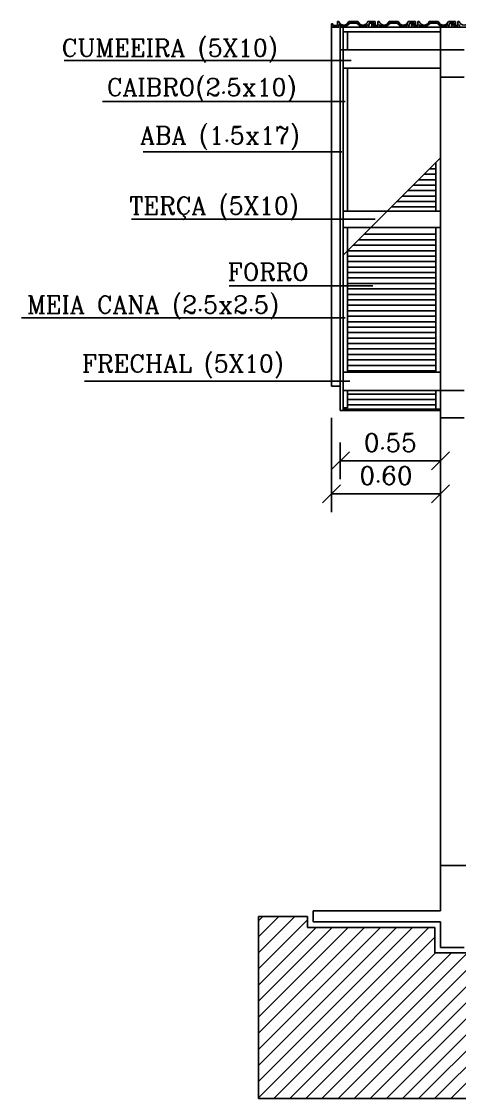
# Model space of a CAD drawing. Extents: x -36 to 60, y 199 to 483.
# Drawn here: x -6.51 to -4.1, y 198.88 to 204.8 of the extents above; entities that cross this region are included whole.
import ezdxf

# ---------------------------------------------------------------- set-up
doc = ezdxf.new("R2010")
doc.units = 0
doc.header["$LTSCALE"] = 20
doc.layers.get('0').update_dxf_attribs({"linetype": 'CONTINUOUS'})
doc.layers.get('DEFPOINTS').update_dxf_attribs({"linetype": 'CONTINUOUS'})
for name, color, linetype in [('CONCRETO', 5, 'CONTINUOUS'), ('CORTE', 244, 'CONTINUOUS'), ('CORTETERRA', 244, 'CONTINUOUS'), ('COTAS', 30, 'CONTINUOUS'), ('MADEIRAME', 244, 'CONTINUOUS'), ('PAREDE', 7, 'CONTINUOUS'), ('PAREDECORTE', 3, 'CONTINUOUS'), ('TELHA', 3, 'CONTINUOUS'), ('TEXTO', 1, 'CONTINUOUS'), ('TEXTO2', 30, 'CONTINUOUS'), ('VISTAL', 30, 'CONTINUOUS'), ('VISTAP', 244, 'CONTINUOUS')]:
    doc.layers.add(name, color=color, linetype=linetype)
doc.styles.add('ROMANC', font='romanc')
doc.dimstyles.get("Standard").update_dxf_attribs({"dimscale": 0, "dimtxt": 0.1, "dimasz": 0.05, "dimexe": 0.1, "dimexo": 0.062, "dimgap": 0.05, "dimtad": 1, "dimtoh": 1, "dimzin": 0, "dimtxsty": 'ROMANC', "dimblk1": 'DOT', "dimblk2": 'DOT', "dimsah": 1, "dimcen": 0.09, "dimclrd": 202, "dimclre": 202, "dimclrt": 244, "dimazin": 3, "dimtfac": 1, "dimtofl": 0, "dimtmove": 0, "dimatfit": 3, "dimtolj": 1, "dimtzin": 0})

# ---------------------------------------------------------------- blocks, each defined once
blk = doc.blocks.new('*X113')
at = {"color": 0, "linetype": 'CONTINUOUS'}
for p, q in [((-4.767, 198.8797), (-3.617, 200.0297)), ((-4.6786, 198.8797), (-3.5286, 200.0297)), ((-4.5903, 198.8797), (-3.4403, 200.0297)), ((-4.5019, 198.8797), (-3.3519, 200.0297)), ((-4.4135, 198.8797), (-3.2635, 200.0297)), ((-4.3251, 198.8797), (-3.1751, 200.0297)), ((-4.2367, 198.8797), (-3.0867, 200.0297)), ((-4.1483, 198.8797), (-2.9983, 200.0297)), ((-5.2047, 199.6795), (-5.0045, 199.8797)), ((-5.2047, 199.7679), (-5.0929, 199.8797)), ((-5.2047, 199.8563), (-5.1812, 199.8797)), ((-5.2047, 199.5911), (-4.9347, 199.8611)), ((-5.2047, 198.884), (-4.269, 199.8197)), ((-5.2047, 198.9724), (-4.3574, 199.8197)), ((-5.2047, 199.0608), (-4.4458, 199.8197)), ((-5.2047, 199.1492), (-4.5341, 199.8197)), ((-5.2047, 199.2376), (-4.6225, 199.8197)), ((-5.2047, 199.326), (-4.7109, 199.8197)), ((-5.2047, 199.4144), (-4.7993, 199.8197)), ((-5.2047, 199.5027), (-4.8877, 199.8197)), ((-5.1206, 198.8797), (-4.2347, 199.7656)), ((-5.0322, 198.8797), (-4.2322, 199.6797)), ((-4.9438, 198.8797), (-4.1438, 199.6797)), ((-4.8554, 198.8797), (-4.0554, 199.6797))]:
    blk.add_line(p, q, dxfattribs=at)
blk = doc.blocks.new('_OBLIQUE')
at = {"color": 0, "linetype": 'BYBLOCK'}
blk.add_line((-0.5, -0.5), (0.5, 0.5), dxfattribs=at)
blk = doc.blocks.new('*D116')
at = {"color": 30, "linetype": 'BYBLOCK'}
for p, q in [((-4.803, 202.6184), (-4.803, 202.1015)), ((-4.2047, 202.4447), (-4.2047, 202.1015)), ((-4.803, 202.2015), (-4.2047, 202.2015))]:
    blk.add_line(p, q, dxfattribs=at)
at = {"layer": 'DEFPOINTS', "color": 0, "linetype": 'BYBLOCK'}
for p in [(-4.803, 203.5184), (-4.2047, 203.3447), (-4.2047, 202.2015)]:
    blk.add_point(p, dxfattribs=at)
at = {"color": 30, "linetype": 'BYBLOCK', "xscale": 0.1, "yscale": 0.1, "zscale": 0.1, "rotation": 180}
blk.add_blockref('_OBLIQUE', (-4.803, 202.2015), dxfattribs=at)
at = {"color": 30, "linetype": 'BYBLOCK', "xscale": 0.1, "yscale": 0.1, "zscale": 0.1}
blk.add_blockref('_OBLIQUE', (-4.2047, 202.2015), dxfattribs=at)
at = {"color": 244, "linetype": 'BYBLOCK', "insert": (-4.5038, 202.3015), "char_height": 0.1, "attachment_point": 5, "style": 'ROMANC'}
blk.add_mtext('\\A1;0.60', dxfattribs=at)
blk = doc.blocks.new('*D115')
at = {"color": 30, "linetype": 'BYBLOCK'}
for p, q in [((-4.7547, 202.4834), (-4.7547, 202.2827)), ((-4.2047, 202.4834), (-4.2047, 202.2827)), ((-4.7547, 202.3827), (-4.2047, 202.3827))]:
    blk.add_line(p, q, dxfattribs=at)
at = {"layer": 'DEFPOINTS', "color": 0, "linetype": 'BYBLOCK'}
for p in [(-4.7547, 203.3834), (-4.2047, 203.3834), (-4.2047, 202.3827)]:
    blk.add_point(p, dxfattribs=at)
at = {"color": 30, "linetype": 'BYBLOCK', "xscale": 0.1, "yscale": 0.1, "zscale": 0.1, "rotation": 180}
blk.add_blockref('_OBLIQUE', (-4.7547, 202.3827), dxfattribs=at)
at = {"color": 30, "linetype": 'BYBLOCK', "xscale": 0.1, "yscale": 0.1, "zscale": 0.1}
blk.add_blockref('_OBLIQUE', (-4.2047, 202.3827), dxfattribs=at)
at = {"color": 244, "linetype": 'BYBLOCK', "insert": (-4.4797, 202.4827), "char_height": 0.1, "attachment_point": 5, "style": 'ROMANC'}
blk.add_mtext('\\A1;0.55', dxfattribs=at)

msp = doc.modelspace()

# ---------------------------------------------------------------- linework, layer by layer
at = {"layer": 'CONCRETO', "color": 5, "linetype": 'CONTINUOUS'}
for p, q in [((-4.2047, 204.6397), (-4.2047, 204.4897)), ((-4.0747, 204.6397), (-4.2047, 204.6397)), ((-4.0747, 204.4897), (-4.2047, 204.4897)), ((-4.2047, 202.7697), (-4.2047, 202.6197)), ((-4.2047, 200.1597), (-4.2047, 199.9097)), ((-4.2047, 200.1597), (4.2453, 200.1597)), ((-4.9047, 199.9097), (-4.2047, 199.9097)), ((-4.9047, 199.9097), (-4.9047, 199.8497)), ((-4.9047, 199.8497), (-4.2047, 199.8497)), ((-4.2047, 199.8497), (-4.2047, 199.7097)), ((-4.2047, 199.7097), (-4.0747, 199.7097))]:
    msp.add_line(p, q, dxfattribs=at)
at = {"layer": 'CONCRETO', "linetype": 'CONTINUOUS'}
for p, q in [((-4.2047, 202.7697), (-4.0747, 202.7697)), ((-4.2047, 202.7697), (-4.2047, 202.6197)), ((-4.2047, 202.6197), (-4.0747, 202.6197))]:
    msp.add_line(p, q, dxfattribs=at)
at = {"layer": 'CORTE', "color": 244, "linetype": 'CONTINUOUS'}
for p, q in [((-4.803, 204.7839), (-4.803, 204.7659)), ((-4.803, 204.7839), (-4.795, 204.7839)), ((-4.803, 204.7659), (-4.762, 204.7659)), ((-4.795, 204.7839), (-4.795, 204.7739)), ((-4.795, 204.7739), (-4.77, 204.7739)), ((-4.77, 204.7959), (-4.7637, 204.7959)), ((-4.77, 204.7959), (-4.77, 204.7739)), ((-4.762, 204.7793), (-4.762, 204.7659)), ((-4.7083, 204.7959), (-4.6582, 204.7959)), ((-4.7033, 204.7879), (-4.6632, 204.7879)), ((-4.604, 204.7798), (-4.604, 204.7739)), ((-4.604, 204.7739), (-4.596, 204.7739)), ((-4.6028, 204.7959), (-4.563, 204.7959)), ((-4.596, 204.7879), (-4.596, 204.7739)), ((-4.596, 204.7879), (-4.571, 204.7879)), ((-4.5814, 204.7839), (-4.5734, 204.7839)), ((-4.5814, 204.7839), (-4.5814, 204.7659)), ((-4.5814, 204.7659), (-4.5404, 204.7659)), ((-4.5734, 204.7839), (-4.5734, 204.7739)), ((-4.5734, 204.7739), (-4.5484, 204.7739)), ((-4.571, 204.7879), (-4.571, 204.7779)), ((-4.571, 204.7779), (-4.563, 204.7779)), ((-4.563, 204.7959), (-4.563, 204.7779)), ((-4.5484, 204.7959), (-4.5484, 204.7739)), ((-4.5484, 204.7959), (-4.5421, 204.7959)), ((-4.5404, 204.7793), (-4.5404, 204.7659)), ((-4.4867, 204.7959), (-4.4365, 204.7959)), ((-4.4817, 204.7879), (-4.4416, 204.7879)), ((-4.3824, 204.7798), (-4.3824, 204.7739)), ((-4.3824, 204.7739), (-4.3744, 204.7739)), ((-4.3812, 204.7959), (-4.3414, 204.7959)), ((-4.3744, 204.7879), (-4.3494, 204.7879)), ((-4.3744, 204.7879), (-4.3744, 204.7739)), ((-4.3614, 204.7839), (-4.3534, 204.7839)), ((-4.3614, 204.7839), (-4.3614, 204.7659)), ((-4.3614, 204.7659), (-4.3204, 204.7659)), ((-4.3534, 204.7839), (-4.3534, 204.7739)), ((-4.3534, 204.7739), (-4.3284, 204.7739)), ((-4.3494, 204.7879), (-4.3494, 204.7779)), ((-4.3494, 204.7779), (-4.3414, 204.7779)), ((-4.3414, 204.7959), (-4.3414, 204.7779)), ((-4.3284, 204.7959), (-4.3284, 204.7739)), ((-4.3284, 204.7959), (-4.3221, 204.7959)), ((-4.3204, 204.7793), (-4.3204, 204.7659)), ((-4.2667, 204.7959), (-4.2165, 204.7959)), ((-4.2617, 204.7879), (-4.2216, 204.7879)), ((-4.1624, 204.7798), (-4.1624, 204.7739)), ((-4.1624, 204.7739), (-4.1544, 204.7739)), ((-4.1612, 204.7959), (-4.1214, 204.7959)), ((-4.1544, 204.7879), (-4.1544, 204.7739)), ((-4.1544, 204.7879), (-4.1294, 204.7879)), ((-4.1414, 204.7839), (-4.1414, 204.7659)), ((-4.1414, 204.7839), (-4.1334, 204.7839)), ((-4.1414, 204.7659), (-4.1004, 204.7659)), ((-4.1334, 204.7839), (-4.1334, 204.7739)), ((-4.1334, 204.7739), (-4.1084, 204.7739)), ((-4.1294, 204.7879), (-4.1294, 204.7779)), ((-4.1294, 204.7779), (-4.1214, 204.7779)), ((-4.1214, 204.7959), (-4.1214, 204.7779)), ((-4.1084, 204.7959), (-4.1084, 204.7739)), ((-4.1084, 204.7959), (-4.1021, 204.7959)), ((-4.1004, 204.7793), (-4.1004, 204.7659))]:
    msp.add_line(p, q, dxfattribs=at)
at = {"layer": 'CORTE', "linetype": 'CONTINUOUS'}
for p, q in [((-4.7397, 204.6397), (-4.7397, 204.7647)), ((-4.7397, 204.7397), (-4.7147, 204.7397)), ((-4.7147, 204.6397), (-4.7147, 204.7397)), ((-4.7547, 204.6397), (-4.7147, 204.6397))]:
    msp.add_line(p, q, dxfattribs=at)
at = {"layer": 'CORTE', "color": 244, "linetype": 'CONTINUOUS'}
for centre, radius, start, end in [((-4.736, 204.8066), 0.0297, 201.05175, 338.94825), ((-4.736, 204.8066), 0.0377, 226.3757, 330.30966), ((-4.6305, 204.8066), 0.0377, 209.69034, 314.70515), ((-4.6305, 204.8066), 0.0297, 201.05175, 338.94825), ((-4.5144, 204.8066), 0.0297, 201.05175, 338.94825), ((-4.5144, 204.8066), 0.0377, 226.3757, 330.30966), ((-4.4089, 204.8066), 0.0377, 209.69034, 314.70515), ((-4.4089, 204.8066), 0.0297, 201.05175, 338.94825), ((-4.2944, 204.8066), 0.0297, 201.05175, 338.94825), ((-4.2944, 204.8066), 0.0377, 226.3757, 330.30966), ((-4.1889, 204.8066), 0.0377, 209.69034, 314.70515), ((-4.1889, 204.8066), 0.0297, 201.05175, 338.94825), ((-4.0744, 204.8066), 0.0297, 201.05175, 338.94825)]:
    msp.add_arc(centre, radius, start, end, dxfattribs=at)
at = {"layer": 'CORTETERRA', "color": 244, "linetype": 'CONTINUOUS'}
for p, q in [((-5.2047, 199.8797), (-4.9347, 199.8797)), ((-5.2047, 199.8797), (-5.2047, 198.8797)), ((-4.9347, 199.8797), (-4.9347, 199.8197)), ((-4.9347, 199.8197), (-4.2347, 199.8197)), ((-4.2347, 199.8197), (-4.2347, 199.6797)), ((-4.2347, 199.6797), (-4.0447, 199.6797)), ((-5.2047, 198.8797), (6.2421, 198.8797))]:
    msp.add_line(p, q, dxfattribs=at)
at = {"layer": 'COTAS', "color": 30, "linetype": 'CONTINUOUS'}
msp.add_line((-5.8592, 204.357), (-5.8195, 204.357), dxfattribs=at)
at = {"layer": 'MADEIRAME', "color": 244, "linetype": 'CONTINUOUS'}
msp.add_line((-4.1247, 204.7647), (4.1153, 204.7647), dxfattribs=at)
at = {"layer": 'PAREDE', "color": 3, "linetype": 'CONTINUOUS'}
for p, q in [((-4.2047, 204.6397), (-4.2047, 204.7647)), ((-4.2047, 204.7647), (-4.0747, 204.7647)), ((-4.0747, 204.7647), (-4.2047, 204.7647))]:
    msp.add_line(p, q, dxfattribs=at)
at = {"layer": 'PAREDECORTE', "color": 3, "linetype": 'CONTINUOUS'}
for p, q in [((-4.2047, 202.7697), (-4.2047, 204.4897)), ((-4.2047, 200.1597), (-4.2047, 202.6197))]:
    msp.add_line(p, q, dxfattribs=at)
at = {"layer": 'TELHA', "color": 244, "linetype": 'CONTINUOUS'}
for p, q in [((-4.803, 204.7659), (-4.803, 202.7934)), ((-4.803, 202.7934), (-4.7547, 202.7934))]:
    msp.add_line(p, q, dxfattribs=at)
at = {"layer": 'TEXTO2', "color": 30, "linetype": 'CONTINUOUS'}
for p, q in [((-5.5902, 204.5822), (-6.2716, 204.5822)), ((-5.5902, 204.5822), (-5.1252, 204.5822)), ((-5.4568, 203.7095), (-5.9016, 203.7095)), ((-5.4568, 203.7095), (-4.9918, 203.7095))]:
    msp.add_line(p, q, dxfattribs=at)
at = {"layer": 'TEXTO2', "linetype": 'CONTINUOUS'}
for p, q in [((-4.7397, 203.5122), (-4.2047, 204.0465)), ((-4.9268, 203.3432), (-4.5767, 203.3432))]:
    msp.add_line(p, q, dxfattribs=at)
at = {"layer": 'VISTAL', "color": 244, "linetype": 'CONTINUOUS'}
for p, q in [((-4.2047, 204.7647), (-4.7396, 204.7647)), ((-4.2047, 204.7397), (-4.7147, 204.7397))]:
    msp.add_line(p, q, dxfattribs=at)
at = {"layer": 'VISTAL', "linetype": 'CONTINUOUS'}
for p, q in [((-4.7547, 202.6584), (-4.7547, 204.6397)), ((-4.7397, 202.6584), (-4.7397, 204.6397)), ((-4.2047, 204.6397), (-4.7147, 204.6397)), ((-5.1252, 204.5822), (-4.6959, 204.5822)), ((-4.2047, 204.5397), (-4.7397, 204.5397)), ((-4.7147, 203.7547), (-4.7147, 204.5397)), ((-5.8592, 204.357), (-6.0602, 204.357)), ((-5.8195, 204.357), (-4.7287, 204.357)), ((-5.8369, 204.0805), (-4.7461, 204.0805)), ((-4.2297, 204.0215), (-4.2297, 203.7547)), ((-4.2047, 203.7547), (-4.7397, 203.7547)), ((-4.9918, 203.7095), (-4.5625, 203.7095)), ((-4.2047, 203.6653), (-4.7397, 203.6653)), ((-4.7147, 202.8697), (-4.7147, 203.6653)), ((-4.2297, 203.6653), (-4.2297, 202.8697)), ((-4.9268, 203.3432), (-5.3661, 203.3432)), ((-6.25, 203.1673), (-6.5056, 203.1673)), ((-6.1864, 203.1673), (-6.25, 203.1673)), ((-6.1864, 203.1673), (-4.7283, 203.1673)), ((-6.1606, 202.8194), (-4.7026, 202.8194)), ((-4.7147, 202.6734), (-4.7147, 202.7697)), ((-4.2297, 202.7697), (-4.2297, 202.6659)), ((-4.7547, 202.6584), (-4.2047, 202.6584)), ((-4.7397, 202.6734), (-4.7147, 202.6734)), ((-4.7397, 202.6659), (-4.2047, 202.6659))]:
    msp.add_line(p, q, dxfattribs=at)
at = {"layer": 'VISTAL', "color": 30}
for p, q in [((-4.2941, 203.9571), (-4.2297, 203.9571)), ((-4.2641, 203.9871), (-4.2297, 203.9871)), ((-4.3542, 203.8971), (-4.2297, 203.8971)), ((-4.3241, 203.9271), (-4.2297, 203.9271)), ((-4.3241, 203.9271), (-4.2297, 203.9271)), ((-4.4143, 203.8371), (-4.2297, 203.8371)), ((-4.3842, 203.8671), (-4.2297, 203.8671)), ((-4.4743, 203.7771), (-4.2297, 203.7771)), ((-4.4443, 203.8071), (-4.2297, 203.8071)), ((-4.6546, 203.5971), (-4.2297, 203.5971)), ((-4.6245, 203.6271), (-4.2297, 203.6271)), ((-4.7147, 203.5371), (-4.2297, 203.5371)), ((-4.6846, 203.5671), (-4.2297, 203.5671)), ((-4.7147, 203.5071), (-4.2297, 203.5071)), ((-4.7147, 203.4771), (-4.2297, 203.4771)), ((-4.7147, 203.4471), (-4.2297, 203.4471)), ((-4.7147, 203.4171), (-4.2297, 203.4171)), ((-4.7147, 203.3871), (-4.2297, 203.3871)), ((-4.7147, 203.3571), (-4.2297, 203.3571)), ((-4.7147, 203.3271), (-4.2297, 203.3271)), ((-4.7147, 203.2971), (-4.2297, 203.2971)), ((-4.7147, 203.2671), (-4.2297, 203.2671)), ((-4.7147, 203.2371), (-4.2297, 203.2371)), ((-4.7147, 203.2071), (-4.2297, 203.2071)), ((-4.7147, 203.1771), (-4.2297, 203.1771)), ((-4.7147, 203.1471), (-4.2297, 203.1471)), ((-4.7147, 203.1171), (-4.2297, 203.1171)), ((-4.7147, 203.0871), (-4.2297, 203.0871)), ((-4.7147, 203.0571), (-4.2297, 203.0571)), ((-4.7147, 203.0271), (-4.2297, 203.0271)), ((-4.7147, 202.9971), (-4.2297, 202.9971)), ((-4.7147, 202.9671), (-4.2297, 202.9671)), ((-4.7147, 202.9371), (-4.2297, 202.9371)), ((-4.7397, 202.8697), (-4.2047, 202.8697)), ((-4.7147, 202.9071), (-4.2297, 202.9071)), ((-4.7147, 202.8771), (-4.2297, 202.8771)), ((-4.7397, 202.7697), (-4.2047, 202.7697)), ((-4.7147, 202.7497), (-4.2297, 202.7497)), ((-4.7147, 202.7197), (-4.2297, 202.7197)), ((-4.7147, 202.6897), (-4.2297, 202.6897))]:
    msp.add_line(p, q, dxfattribs=at)
at = {"layer": 'VISTAP', "linetype": 'CONTINUOUS'}
for p, q in [((-4.7547, 204.7647), (-4.7396, 204.7647)), ((-4.7547, 204.6397), (-4.7547, 204.7647))]:
    msp.add_line(p, q, dxfattribs=at)

# ---------------------------------------------------------------- block references
at = {"layer": 'CORTETERRA', "color": 244, "linetype": 'CONTINUOUS'}
msp.add_blockref('*X113', (0, 0), dxfattribs=at)

# ---------------------------------------------------------------- texts
at = {"layer": 'TEXTO', "color": 244, "linetype": 'CONTINUOUS', "style": 'ROMANC'}
for s, p in [('CUMEEIRA (5X10)', (-6.2848, 204.6038)), ('CAIBRO(2.5x10)', (-6.0374, 204.3876)), ('ABA (1.5x17)', (-5.8549, 204.1228)), ('TERÇA (5X10)', (-5.9142, 203.7361)), ('FORRO', (-5.3726, 203.3725)), ('MEIA CANA (2.5x2.5)', (-6.475, 203.1925)), ('FRECHAL (5X10)', (-6.1732, 202.8695))]:
    msp.add_text(s, height=0.096, dxfattribs=at).set_placement(p)

# ---------------------------------------------------------------- dimensions: what is measured, and where the dimension line sits
at = {"layer": 'MADEIRAME', "color": 30, "linetype": 'CONTINUOUS'}
for base, p1, p2, picture, middle in [((-4.2047, 202.2015), (-4.803, 203.5184), (-4.2047, 203.3447), '*D116', (-4.5038, 202.3015)), ((-4.2047, 202.3827), (-4.7547, 203.3834), (-4.2047, 203.3834), '*D115', (-4.4797, 202.4827))]:
    dim = msp.add_linear_dim(base=base, p1=p1, p2=p2, dimstyle='STANDARD', override={"dimtxt": 0.1, "dimasz": 0.1, "dimexo": 0.9, "dimtoh": 0, "dimblk1": 'OBLIQUE', "dimblk2": 'OBLIQUE', "dimclrd": 30, "dimclre": 30, "dimclrt": 244}, dxfattribs=at)
    dim.commit()
    dim.dimension.update_dxf_attribs({"geometry": picture, "text_midpoint": middle})

doc.saveas('drawing.dxf')
